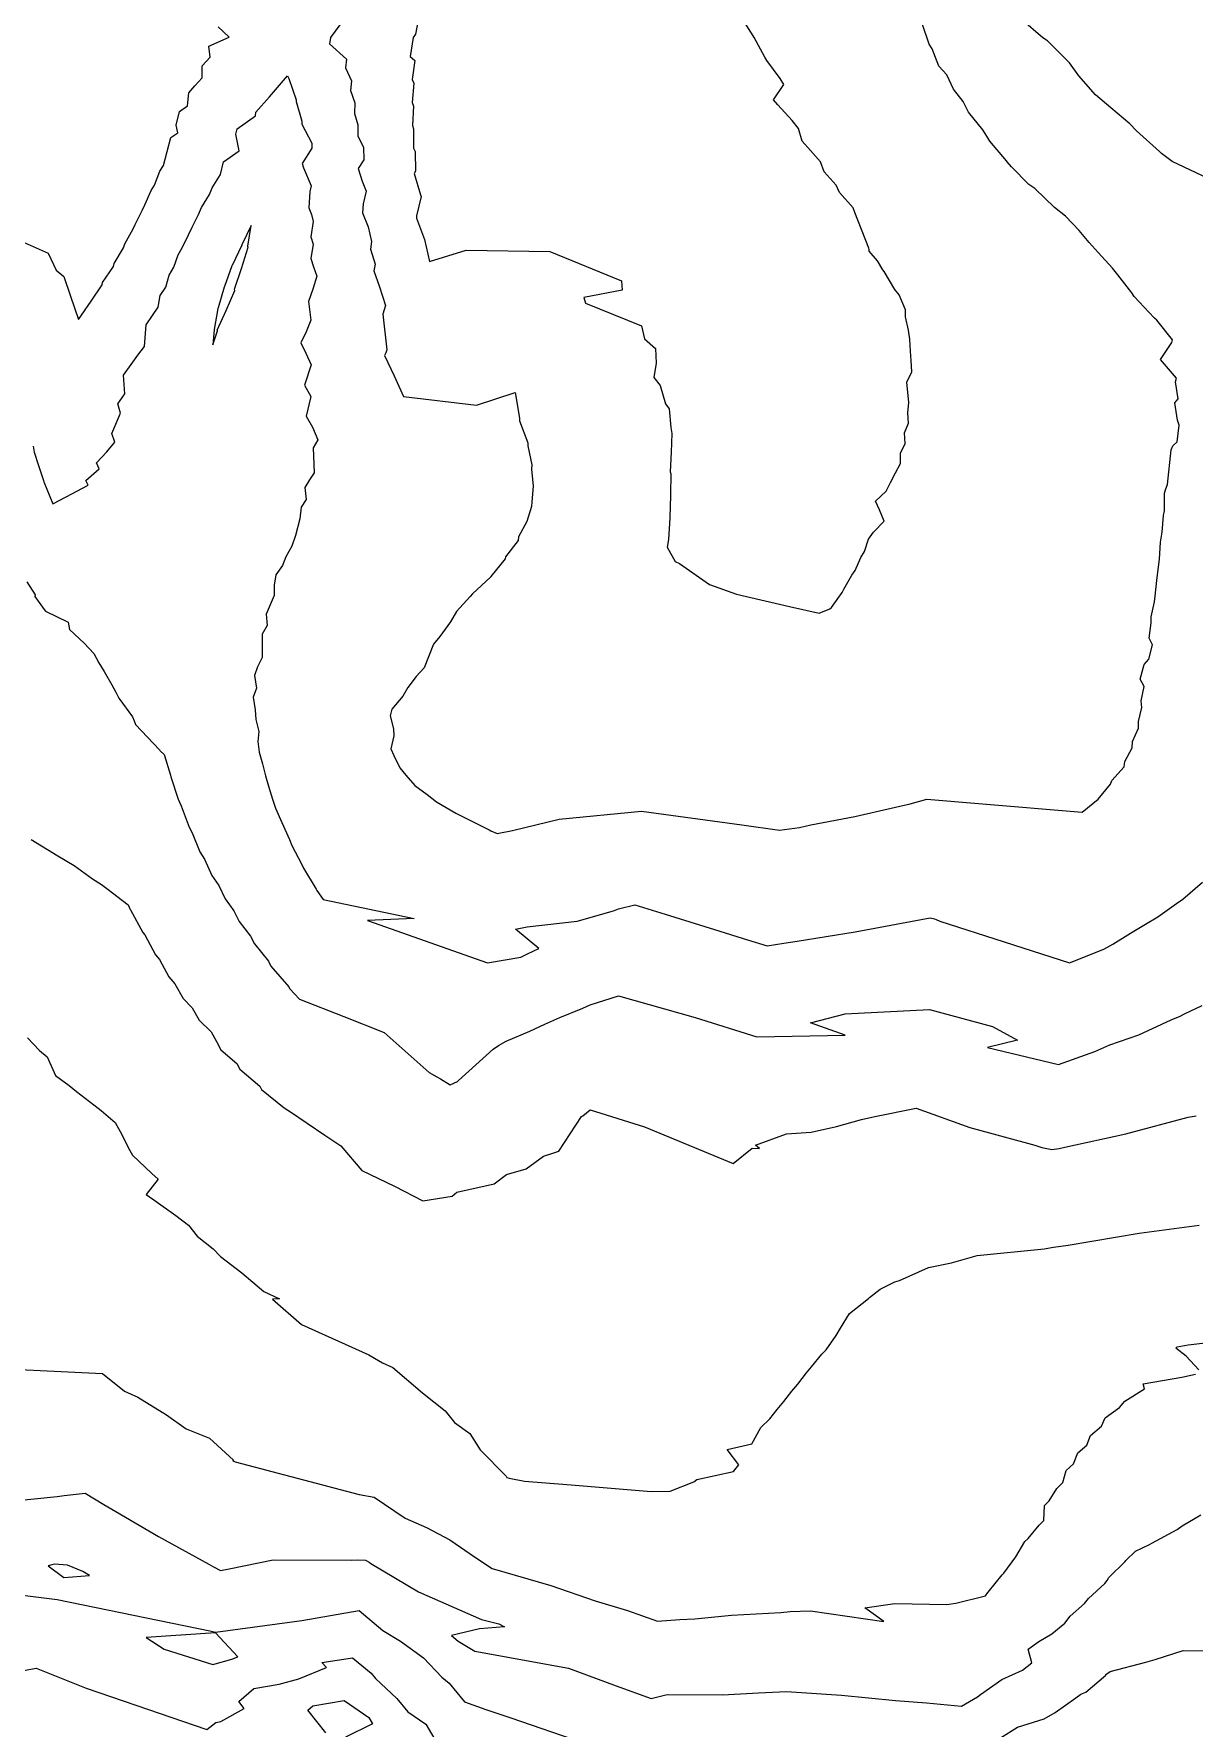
# Model space of a CAD drawing. Header units: metres. Extents: x 706349 to 713144, y 2649082 to 2655455.
# Drawn here: x 711217.5 to 711370.9, y 2651997.5 to 2652221.4 of the extents above; entities that cross this region are included whole.
import ezdxf

# ---------------------------------------------------------------- set-up
doc = ezdxf.new("R2010")
doc.units = ezdxf.units.M
doc.layers.add('C-TOPO-MAJR', color=9, linetype='Continuous')
doc.layers.add('C-TOPO-MINR', color=8, linetype='Continuous')

msp = doc.modelspace()

# ---------------------------------------------------------------- linework, layer by layer
at = {"layer": 'C-TOPO-MAJR', "color": 9, "linetype": 'Continuous', "lineweight": -3, "flags": 128}
for points, elevation in [([(711212.19, 2652195.59), (711219.38, 2652192.44), (711220.43, 2652190.21), (711221.46, 2652189.34), (711222.36, 2652186.77), (711223.4, 2652183.68), (711225.06, 2652186.07), (711226.54, 2652188.27), (711226.59, 2652188.55), (711228.01, 2652190.69), (711228.12, 2652191.09), (711229.34, 2652193.16), (711229.52, 2652193.65), (711230.62, 2652195.64), (711230.89, 2652196.21), (711231.86, 2652198.17), (711232.18, 2652198.81), (711233.03, 2652200.71), (711233.46, 2652201.42), (711234.17, 2652203.26), (711234.64, 2652204.04), (711235.61, 2652207.72), (711236.53, 2652208.36), (711236.33, 2652209.35), (711236.74, 2652211.16), (711237.83, 2652211.92), (711238, 2652213.63), (711238.8, 2652214.54), (711239.76, 2652215.63), (711239.75, 2652217.19), (711240.81, 2652218.32), (711240.65, 2652219.78), (711243.34, 2652220.99), (711241.87, 2652222.33)], -30), ([(711257.95, 2652222.62), (711256.74, 2652220.92), (711256.61, 2652220.09), (711258.85, 2652218.08), (711258.7, 2652216.92), (711259.49, 2652215.22), (711259.37, 2652213.93), (711259.95, 2652212.29), (711259.89, 2652210.9), (711260.33, 2652209.38), (711260.33, 2652207.89), (711261.08, 2652206.43), (711261.12, 2652204.78), (711260.38, 2652203.63), (711260.9, 2652201.93), (711261.45, 2652200.61), (711261.03, 2652198.97), (711260.98, 2652197.76), (711261.69, 2652195.9), (711262.15, 2652193.97), (711262, 2652192.96), (711262.62, 2652190.97), (711262.47, 2652190.1), (711263.2, 2652187.98), (711264, 2652185.52), (711263.82, 2652184.95), (711263.64, 2652184.39), (711264.18, 2652179.65), (711264.03, 2652179.28), (711263.86, 2652178.91), (711265.16, 2652176.21), (711266.4, 2652173.47), (711276.05, 2652172.34), (711281.13, 2652174.01), (711281.72, 2652170.61), (711281.71, 2652170.44), (711281.71, 2652170.27), (711282.83, 2652167.37), (711282.82, 2652166.97), (711283.35, 2652164.44), (711283.33, 2652163.9), (711283.52, 2652161.64), (711283.34, 2652159.59), (711283.29, 2652158.96), (711282.68, 2652156.99), (711281.61, 2652154.93), (711281.54, 2652154.48), (711279.85, 2652152.29), (711279.84, 2652152.04), (711277.91, 2652149.68), (711277.92, 2652149.67), (711277.88, 2652149.63), (711275.51, 2652147.41), (711275.21, 2652147.07), (711273.37, 2652145.09), (711272.6, 2652143.72), (711271.18, 2652141.78), (711270.34, 2652140.75), (711269.11, 2652137.64), (711268.04, 2652136.49), (711266.96, 2652135.05), (711266.29, 2652133.87), (711264.86, 2652132.17), (711264.63, 2652131.29), (711265.07, 2652129.56), (711265.1, 2652128.64), (711264.72, 2652126.91), (711265.1, 2652126.05), (711265.89, 2652124.43), (711266.71, 2652123.44), (711267.89, 2652122.09), (711269.53, 2652120.88), (711270.76, 2652119.93), (711273.31, 2652118.43), (711277.7, 2652116.21), (711277.94, 2652116.09), (711278.77, 2652115.72), (711280.81, 2652116.15), (711286.95, 2652117.63), (711297.86, 2652118.7), (711311.12, 2652116.89), (711316.13, 2652116.17), (711318.76, 2652116.54), (711320.23, 2652116.87), (711326.09, 2652117.96), (711332.03, 2652119.36), (711333.37, 2652119.65), (711335.6, 2652120.29), (711342.43, 2652119.72), (711356.15, 2652118.55), (711358.27, 2652120.27), (711359.88, 2652122.25), (711360.05, 2652122.76), (711361.67, 2652124.53), (711361.8, 2652125.26), (711362.76, 2652127.04), (711362.81, 2652127.88), (711363.6, 2652129.64), (711363.57, 2652130.55), (711364.01, 2652132.39), (711363.92, 2652133.29), (711364.35, 2652135.17), (711363.79, 2652136.11), (711364.32, 2652138.06), (711364.97, 2652138.77), (711365.42, 2652140.66), (711365.01, 2652141.57), (711365.27, 2652143.58), (711365.28, 2652144.36), (711365.7, 2652146.35), (711365.77, 2652147.12), (711366, 2652149.18), (711366.09, 2652149.9), (711366.38, 2652152), (711366.48, 2652154.25), (711366.73, 2652155.55), (711366.9, 2652157.78), (711367.04, 2652158.4), (711367.03, 2652160.72), (711367.2, 2652161.27), (711367.42, 2652161.85), (711367.9, 2652166.45), (711368.14, 2652166.95), (711368.71, 2652167.52), (711368.95, 2652169.72), (711368.73, 2652170.35), (711368.41, 2652172.66), (711368.82, 2652173.18), (711368.47, 2652175.45), (711368.59, 2652175.93), (711366.51, 2652178.4), (711368, 2652180.65), (711368.06, 2652180.97), (711366.03, 2652183.59), (711365.69, 2652183.83), (711365.66, 2652183.89), (711363.01, 2652186.69), (711362.72, 2652187.18), (711360.87, 2652189.58), (711360.14, 2652190.46), (711358.26, 2652192.51), (711357.05, 2652193.86), (711355.73, 2652195.45), (711353.91, 2652197.32), (711352.47, 2652198.47), (711349.86, 2652201), (711349.09, 2652201.52), (711346.79, 2652203.86), (711346.23, 2652204.5), (711346.15, 2652204.63), (711343.92, 2652207.26), (711343.52, 2652207.91), (711343.02, 2652208.75), (711341.09, 2652211.06), (711340.38, 2652212.48), (711339.1, 2652214.11), (711338.23, 2652216), (711337.18, 2652217.13), (711336.28, 2652219.43), (711335.88, 2652220.07), (711335, 2652222.64)], -30), ([(711371.56, 2652044.85), (711369.88, 2652046.64), (711368.54, 2652047.73), (711368.7, 2652047.9), (711370.17, 2652048.16), (711378.1, 2652049.06)], -20), ([(711212.83, 2652045.04), (711226.58, 2652044.37), (711229.5, 2652042.05), (711231.25, 2652041.25), (711235.04, 2652038.88), (711237.64, 2652037.05), (711240.74, 2652035.83), (711243.89, 2652032.89), (711243.78, 2652032.85), (711244.11, 2652032.69), (711260.52, 2652028.37), (711262.49, 2652028.01), (711266.6, 2652025.24), (711269.41, 2652024.02), (711272.5, 2652022.39), (711275.91, 2652020.05), (711278.1, 2652018.57), (711285.87, 2652016.36), (711291.75, 2652014.33), (711296.02, 2652013.04), (711299.98, 2652011.64), (711302.92, 2652011.86), (711304.93, 2652011.96), (711309.78, 2652012.42), (711316.3, 2652012.77), (711317.52, 2652012.9), (711320.19, 2652013), (711329.91, 2652011.57), (711327.38, 2652013.38), (711331.38, 2652013.96), (711338.23, 2652013.83), (711339.44, 2652014.01), (711343.33, 2652015), (711343.67, 2652015.43), (711343.71, 2652015.46), (711345.56, 2652017.75), (711345.78, 2652017.96), (711347.36, 2652020.13), (711348.56, 2652022.16), (711348.98, 2652022.57), (711350.45, 2652024.32), (711351.05, 2652024.92), (711351.15, 2652026.92), (711351.79, 2652027.54), (711352.79, 2652029.17), (711353.6, 2652029.95), (711354.04, 2652031.55), (711355.01, 2652032.43), (711355.56, 2652033.87), (711356.76, 2652034.89), (711357.24, 2652036.19), (711358.69, 2652037.39), (711359.18, 2652038.51), (711361.06, 2652039.88), (711361.8, 2652040.69), (711364.37, 2652042.35), (711364.19, 2652043.01), (711369.32, 2652043.86), (711371.13, 2652044.29)], -20)]:
    msp.add_lwpolyline(points, dxfattribs=dict(at, elevation=elevation))
at = {"layer": 'C-TOPO-MINR', "color": 8, "linetype": 'Continuous', "lineweight": -3, "flags": 128}
for points, elevation in [([(711268.45, 2652223.92), (711267.98, 2652221.37), (711267.67, 2652220.95), (711267.27, 2652218.45), (711267.88, 2652217.91), (711267.55, 2652215.37), (711267.77, 2652214.89), (711267.53, 2652212.34), (711267.7, 2652211.87), (711267.59, 2652209.32), (711267.71, 2652208.88), (711267.71, 2652206.3), (711267.92, 2652205.88), (711267.98, 2652203.26), (711267.79, 2652202.95), (711268.63, 2652200.15), (711268.73, 2652199.91), (711268.09, 2652197.36), (711268.08, 2652197.08), (711269.16, 2652194.24), (711269.84, 2652191.35), (711274.68, 2652192.83), (711285.72, 2652192.65), (711295.2, 2652188.77), (711295.28, 2652187.55), (711290.25, 2652186.56), (711290.46, 2652185.83), (711297.87, 2652182.81), (711298.24, 2652181.1), (711299.73, 2652179.83), (711299.79, 2652177.91), (711299.49, 2652176), (711300.33, 2652174.95), (711301.05, 2652172.52), (711301.5, 2652171.84), (711301.73, 2652169.4), (711301.88, 2652168.58), (711301.78, 2652166.12), (711301.64, 2652163.52), (711301.74, 2652163.26), (711301.68, 2652160.54), (711301.71, 2652160.39), (711301.62, 2652157.56), (711301.62, 2652157.5), (711301.62, 2652157.44), (711301.43, 2652154.6), (711301.42, 2652154.59), (711301.42, 2652154.58), (711301.27, 2652153.6), (711302.32, 2652151.68), (711302.9, 2652151.4), (711306.84, 2652148.65), (711310.44, 2652147.35), (711317.41, 2652145.74), (711321.37, 2652144.85), (711322.77, 2652145.41), (711323, 2652145.62), (711324.39, 2652147.59), (711324.63, 2652148.04), (711325.67, 2652149.88), (711326.12, 2652150.5), (711326.86, 2652152.21), (711327.34, 2652153.01), (711327.89, 2652154.64), (711328.53, 2652155.58), (711329.95, 2652157.02), (711329.33, 2652158.52), (711328.81, 2652159.65), (711330.23, 2652160.96), (711330.78, 2652162.14), (711331.43, 2652163.42), (711332.12, 2652164.65), (711332.11, 2652166.02), (711332.71, 2652167.28), (711332.66, 2652168.67), (711333.17, 2652169.95), (711333.1, 2652171.35), (711333.21, 2652172.72), (711332.95, 2652175.38), (711333.6, 2652176.76), (711333.51, 2652178.26), (711333.45, 2652179.5), (711333.34, 2652181.09), (711333.16, 2652182.24), (711332.76, 2652184), (711332.75, 2652184.95), (711331.92, 2652186.93), (711331.37, 2652187.62), (711329.93, 2652190.01), (711329.78, 2652190.22), (711329.05, 2652191.41), (711327.95, 2652192.72), (711327.98, 2652192.91), (711327.93, 2652193.11), (711326.07, 2652197.82), (711325.87, 2652198.41), (711324.06, 2652200.46), (711323.61, 2652201.42), (711322.03, 2652203.18), (711321.55, 2652204.49), (711320.21, 2652206.02), (711319.1, 2652207.23), (711318.64, 2652208.92), (711317.78, 2652209.96), (711315.88, 2652212.02), (711315.3, 2652212.72), (711316.67, 2652214.73), (711316.19, 2652215.51), (711314.44, 2652217.88), (711314.15, 2652218.34), (711312.75, 2652220.95), (711312.63, 2652221.15), (711311.5, 2652222.96)], -32), ([(711372.78, 2652202.32), (711368.05, 2652204.56), (711366.63, 2652205.6), (711366.37, 2652205.87), (711363.31, 2652208.6), (711362.44, 2652209.53), (711359.92, 2652211.63), (711357.9, 2652213.36), (711355.68, 2652215.89), (711354.46, 2652217.59), (711351.55, 2652220.48), (711351.43, 2652220.59), (711350.93, 2652220.88), (711348.09, 2652223.38)], -28), ([(711217.42, 2652166.93), (711217.56, 2652166.15), (711218.09, 2652164.36), (711218.76, 2652162.41), (711218.8, 2652162.22), (711219.59, 2652160.28), (711220, 2652159.29), (711221.76, 2652160.24), (711224.67, 2652161.78), (711224.35, 2652162.41), (711226.15, 2652163.93), (711225.76, 2652164.74), (711227.14, 2652166.19), (711228.22, 2652167.47), (711227.83, 2652168.6), (711228.96, 2652171.28), (711228.59, 2652172.54), (711229.54, 2652173.86), (711229.37, 2652176.3), (711230.35, 2652177.7), (711231.25, 2652178.97), (711232.14, 2652180.12), (711232.35, 2652182.97), (711233.2, 2652184.2), (711233.95, 2652185.31), (711234.21, 2652186.84), (711234.94, 2652187.94), (711235.39, 2652189.51), (711236.02, 2652190.59), (711236.6, 2652192.2), (711237.17, 2652193.23), (711237.94, 2652194.86), (711238.44, 2652195.86), (711239.26, 2652197.53), (711239.68, 2652198.48), (711240.73, 2652200.19), (711241.06, 2652201.07), (711242.16, 2652202.85), (711242.59, 2652204.5), (711244.65, 2652205.95), (711244.22, 2652208.16), (711244.38, 2652208.89), (711246.79, 2652210.58), (711246.84, 2652211.05), (711248.66, 2652213.1), (711250.79, 2652215.55), (711250.79, 2652215.58), (711251.06, 2652215.87), (711251.21, 2652215.54), (711251.21, 2652215.52), (711252.2, 2652212.72), (711252.19, 2652212.49), (711252.95, 2652209.89), (711252.95, 2652209.48), (711254.25, 2652206.98), (711254.26, 2652206.31), (711252.98, 2652204.3), (711253.16, 2652203.71), (711254.16, 2652201.32), (711253.98, 2652200.58), (711253.88, 2652198.44), (711254.22, 2652197.55), (711254.44, 2652196.63), (711254.14, 2652194.61), (711254.45, 2652193.61), (711254.13, 2652191.72), (711254.5, 2652190.63), (711254.91, 2652189.38), (711254.39, 2652187.69), (711253.84, 2652186.04), (711254.12, 2652183.57), (711253.49, 2652182.06), (711252.81, 2652180.58), (711253.47, 2652179.22), (711254.17, 2652177.67), (711253.3, 2652175), (711254.11, 2652173.49), (711253.49, 2652170.89), (711254.34, 2652169.44), (711255.06, 2652167.75), (711254.45, 2652166.7), (711254.56, 2652163.4), (711253.97, 2652162.48), (711253.32, 2652161.46), (711253.49, 2652159.88), (711252.87, 2652158.85), (711252.69, 2652157.34), (711252.1, 2652155.12), (711251.6, 2652153.69), (711250.82, 2652152.32), (711250.37, 2652151.14), (711249.52, 2652149.9), (711249.3, 2652148.56), (711249.28, 2652147.2), (711248.23, 2652144.73), (711248.35, 2652143.24), (711247.7, 2652142.07), (711247.68, 2652138.98), (711247.09, 2652137.76), (711246.66, 2652136.62), (711246.93, 2652134.93), (711246.49, 2652133.77), (711246.75, 2652132.09), (711246.85, 2652130.81), (711247.23, 2652129.22), (711247.1, 2652127.88), (711247.31, 2652126.47), (711247.72, 2652124.92), (711248.12, 2652123.34), (711248.52, 2652121.99), (711249.07, 2652120.26), (711249.44, 2652119.1), (711250.3, 2652117.19), (711251.32, 2652114.96), (711251.62, 2652114.15), (711252.94, 2652111.65), (711253.15, 2652111.15), (711254.84, 2652108.38), (711254.91, 2652108.22), (711255.77, 2652106.99), (711267.79, 2652104.51), (711261.64, 2652104.24), (711277.5, 2652098.66), (711281.89, 2652099.4), (711282.77, 2652099.85), (711284.27, 2652100.52), (711281.19, 2652103.08), (711282.73, 2652103.4), (711289.37, 2652104.15), (711294.16, 2652105.52), (711294.81, 2652105.79), (711296.98, 2652106.32), (711300.97, 2652105.09), (711307.53, 2652103.05), (711311.87, 2652101.69), (711314.48, 2652100.88), (711316.69, 2652101.23), (711318.44, 2652101.51), (711326.1, 2652102.72), (711334.83, 2652104.36), (711336.03, 2652104.58), (711336.61, 2652104.44), (711336.83, 2652104.36), (711337.33, 2652104.16), (711345.81, 2652101.42), (711354.46, 2652098.63), (711358.99, 2652100.43), (711360.2, 2652101.11), (711362.52, 2652102.57), (711364.51, 2652103.76), (711366.16, 2652104.74), (711368.61, 2652106.5), (711369.43, 2652107.05), (711372.06, 2652109.32)], -28), ([(711216.55, 2652148.99), (711217.69, 2652147.3), (711217.61, 2652147.06), (711218.87, 2652145.35), (711219.02, 2652145.11), (711222.04, 2652143.67), (711222.2, 2652142.69), (711224.15, 2652140.87), (711225.44, 2652139.53), (711226.08, 2652138.28), (711226.81, 2652137.15), (711227.8, 2652135.38), (711228.36, 2652134.43), (711228.72, 2652133.64), (711230.56, 2652131.17), (711230.78, 2652130.63), (711230.94, 2652130.15), (711234.13, 2652126.8), (711234.16, 2652126.72), (711234.2, 2652126.65), (711234.75, 2652126.19), (711235.57, 2652123.43), (711235.63, 2652123.24), (711236.58, 2652120.28), (711236.76, 2652119.87), (711236.97, 2652119.41), (711238.03, 2652116.56), (711238.42, 2652115.82), (711239.45, 2652113.33), (711240.07, 2652112.32), (711241.04, 2652110.17), (711241.96, 2652108.87), (711242.81, 2652107.12), (711243.95, 2652105.51), (711244.67, 2652104.1), (711246.14, 2652102.15), (711246.68, 2652101.16), (711248.51, 2652098.84), (711248.84, 2652098.22), (711251.21, 2652095.48), (711251.32, 2652095.27), (711252.61, 2652093.84), (711258.47, 2652091.56), (711263.83, 2652089.44), (711269.78, 2652084.13), (711270.78, 2652083.56), (711271.26, 2652083.29), (711272.54, 2652082.52), (711273.52, 2652082.97), (711273.65, 2652083.08), (711278.24, 2652087.25), (711278.93, 2652087.7), (711279.98, 2652088.28), (711283.07, 2652089.59), (711285.08, 2652090.52), (711287.07, 2652091.41), (711290.11, 2652092.64), (711291.09, 2652093.07), (711294.81, 2652094.27), (711304.96, 2652091.4), (711313.09, 2652088.84), (711324.8, 2652089.1), (711320.19, 2652090.72), (711324.79, 2652091.9), (711335.94, 2652092.49), (711344.28, 2652090.24), (711347.6, 2652088.41), (711343.6, 2652087.47), (711353.02, 2652085.21), (711357.79, 2652086.92), (711359.78, 2652087.79), (711363.64, 2652089.13), (711367.9, 2652091.11), (711369.08, 2652091.6), (711369.65, 2652091.89), (711372, 2652093.01)], -26), ([(711217.15, 2652114.92), (711220.67, 2652112.77), (711222.83, 2652111.51), (711225.24, 2652109.76), (711226.46, 2652108.98), (711227.17, 2652108.48), (711229.95, 2652106.29), (711230.24, 2652105.71), (711230.28, 2652105.66), (711231.91, 2652102.67), (711232.16, 2652102.35), (711233.58, 2652099.7), (711234.11, 2652099.09), (711235.35, 2652096.78), (711236.16, 2652095.88), (711237.24, 2652093.91), (711238.43, 2652092.68), (711239.35, 2652091.08), (711240.94, 2652089.5), (711241.64, 2652088.24), (711242.24, 2652087.16), (711244.33, 2652085.34), (711244.73, 2652084.57), (711247.37, 2652082.33), (711247.59, 2652081.92), (711250.59, 2652079.47), (711251.09, 2652079.15), (711251.29, 2652079.03), (711255.98, 2652075.85), (711258.1, 2652074.47), (711260.88, 2652071.2), (711265.21, 2652069.11), (711268.96, 2652067.19), (711272.8, 2652067.81), (711273.43, 2652068.32), (711278.39, 2652069.45), (711280, 2652070.65), (711282.59, 2652071.4), (711284.9, 2652073.09), (711286.15, 2652073.5), (711286.93, 2652073.74), (711289.92, 2652078.32), (711290.12, 2652078.41), (711291.08, 2652079.21), (711298.26, 2652076.96), (711309.98, 2652072.11), (711312.5, 2652074.13), (711313.46, 2652074.12), (711312.95, 2652074.54), (711317.02, 2652076.02), (711320.28, 2652076.25), (711323.64, 2652076.99), (711326.95, 2652077.95), (711328.73, 2652078.31), (711334.16, 2652079.43), (711341.26, 2652076.89), (711349.88, 2652074.54), (711350.79, 2652074.22), (711352.14, 2652073.95), (711353.08, 2652074.1), (711353.83, 2652074.29), (711361.89, 2652076.02), (711370.16, 2652078.25), (711371.19, 2652078.4)], -24), ([(711216.67, 2652088.73), (711218.25, 2652087.07), (711219.25, 2652086.2), (711220.34, 2652083.77), (711222.17, 2652082.41), (711223.14, 2652081.62), (711226.01, 2652079.42), (711226.38, 2652079.11), (711228.27, 2652077.54), (711228.9, 2652076.34), (711230.2, 2652073.83), (711230.54, 2652073.24), (711233.11, 2652070.79), (711233.95, 2652070.03), (711232.36, 2652068), (711233.37, 2652067.31), (711236.28, 2652065.24), (711237.94, 2652063.99), (711239.09, 2652062.53), (711241.23, 2652060.83), (711242.18, 2652059.84), (711245.02, 2652057.67), (711247.89, 2652055.18), (711249.98, 2652054.23), (711249.04, 2652054.17), (711252.91, 2652050.82), (711261.8, 2652046.84), (711263.06, 2652046.08), (711263.6, 2652045.77), (711264.97, 2652045.16), (711268.88, 2652041.81), (711271.89, 2652039.43), (711273.13, 2652037.9), (711275.17, 2652036.42), (711276.52, 2652034.27), (711279.94, 2652030.78), (711280.07, 2652030.62), (711280.37, 2652030.52), (711282.39, 2652030.13), (711288.54, 2652029.67), (711299.13, 2652028.77), (711301.64, 2652028.81), (711304.78, 2652030.03), (711305.16, 2652030.34), (711310.02, 2652031.43), (711310.75, 2652032.29), (711309.18, 2652034.32), (711312.45, 2652035.05), (711313.65, 2652037.21), (711314.81, 2652038.39), (711315.79, 2652039.61), (711316.68, 2652040.65), (711317.74, 2652042.04), (711318.52, 2652042.94), (711319.67, 2652044.47), (711320.33, 2652045.23), (711321.72, 2652046.91), (711322.29, 2652047.5), (711323.59, 2652049.4), (711324.16, 2652050.35), (711325.38, 2652052.29), (711327.87, 2652054.29), (711328.03, 2652054.41), (711329.42, 2652055.51), (711331.37, 2652056.47), (711331.96, 2652056.66), (711335.8, 2652058.39), (711338.87, 2652059), (711342.24, 2652059.97), (711351.09, 2652060.82), (711352.33, 2652061.04), (711354.27, 2652061.34), (711363.67, 2652062.89), (711371.62, 2652063.98)], -22), ([(711214.48, 2652027.51), (711220.6, 2652028.11), (711221.52, 2652028.26), (711224.29, 2652028.53), (711226.73, 2652027.07), (711228.34, 2652026.12), (711233.98, 2652022.84), (711240.64, 2652019.16), (711241.26, 2652018.82), (711242.17, 2652018.34), (711243.31, 2652018.56), (711249.13, 2652019.73), (711259.56, 2652019.68), (711260.34, 2652019.75), (711261.37, 2652019.69), (711261.85, 2652019.41), (711262.08, 2652019.24), (711268.35, 2652015.49), (711276.68, 2652011.86), (711279, 2652011.29), (711279.76, 2652010.89), (711276.42, 2652010.61), (711272.71, 2652009.75), (711273.6, 2652009), (711275.82, 2652007.66), (711288.2, 2652005.42), (711294.49, 2652003.1), (711299.15, 2652001.42), (711301.27, 2652001.95), (711308.55, 2652001.9), (711313.34, 2652002.17), (711317.05, 2652002.35), (711324.31, 2652001.84), (711331.46, 2652001.14), (711335.56, 2652000.84), (711340.17, 2652000.39), (711342.28, 2652001.63), (711342.7, 2652001.93), (711345.51, 2652003.9), (711348.26, 2652005.14), (711349.46, 2652006.14), (711348.98, 2652007.93), (711350.39, 2652008.93), (711352.12, 2652009.96), (711353.83, 2652011.36), (711354.55, 2652012.27), (711356.45, 2652013.96), (711356.98, 2652014.62), (711359.15, 2652016.61), (711359.44, 2652017.02), (711359.66, 2652017.39), (711361.83, 2652019.5), (711361.93, 2652019.63), (711363.18, 2652020.86), (711365.03, 2652021.76), (711365.36, 2652021.92), (711368.68, 2652023.73), (711369.38, 2652024.24), (711371.81, 2652025.7)], -18), ([(711212.13, 2652015.56), (711220.6, 2652014.5), (711240.79, 2652010.35), (711241.54, 2652010.19), (711252.95, 2652011.71), (711260.5, 2652013.05), (711263.66, 2652010.39), (711265.99, 2652008.99), (711269.03, 2652006.77), (711271.47, 2652004.24), (711272.43, 2652003.44), (711274.47, 2652000.98), (711277.29, 2651999.95), (711280.56, 2651998.85), (711290.04, 2651995.59)], -16), ([(711212.99, 2652004.54), (711217.81, 2652005.44), (711224.4, 2652002.78), (711230.99, 2652000.52), (711240.39, 2651997.32), (711241.55, 2651998.24), (711242.23, 2651998.35), (711245.33, 2652000.1), (711244.62, 2652001), (711246.59, 2652002.75), (711249.95, 2652003.3), (711252.53, 2652004.03), (711256.21, 2652005.49), (711255.58, 2652006.18), (711259.63, 2652006.8), (711262.09, 2652004.76), (711262.69, 2652004.04), (711265.51, 2652001.4), (711266.94, 2651999.66), (711269.33, 2651998.02), (711270.84, 2651995.44)], -14), ([(711345.32, 2651996.19), (711347.58, 2651997.61), (711351.13, 2651998.73), (711352.55, 2651999.57), (711355.31, 2652001.51), (711355.97, 2652001.97), (711356.61, 2652002.26), (711359.28, 2652004.49), (711359.26, 2652004.57), (711359.86, 2652004.99), (711364.55, 2652006.21), (711365.77, 2652006.58), (711369.48, 2652007.75), (711376.14, 2652007.72)], -16), ([(711256.12, 2651996.85), (711253.75, 2651999.87), (711254.39, 2652000.44), (711258.54, 2652001.13), (711261.78, 2651998.9), (711262.27, 2651998.07), (711258.7, 2651996.32)], -12)]:
    msp.add_lwpolyline(points, dxfattribs=dict(at, elevation=elevation))
for points, elevation in [([(711245.02, 2652193.55), (711245, 2652193.5), (711243.73, 2652190.81), (711243.69, 2652190.74), (711242.7, 2652188.02), (711242.65, 2652187.94), (711241.87, 2652185.19), (711241.83, 2652185.13), (711241.36, 2652182.35), (711241.34, 2652182.33), (711241.33, 2652182.3), (711241.18, 2652180.3), (711241.79, 2652182.19), (711241.77, 2652182.23), (711241.76, 2652182.25), (711242.95, 2652184.85), (711244.06, 2652187.49), (711244.04, 2652187.68), (711244.95, 2652190.42), (711245.83, 2652193.23), (711245.81, 2652193.29), (711245.79, 2652193.35), (711246.25, 2652196.07), (711245.02, 2652193.55)], -26), ([(711220.22, 2652019.17), (711219.87, 2652019.07), (711219.37, 2652018.94), (711221.46, 2652017.41), (711224.84, 2652017.65), (711223.98, 2652018.2), (711221.93, 2652019.04), (711220.22, 2652019.17)], -16), ([(711232.37, 2652009.45), (711234.75, 2652007.92), (711241.18, 2652005.89), (711243.69, 2652006.6), (711244.47, 2652006.91), (711241.53, 2652010.09), (711232.37, 2652009.45)], -16)]:
    msp.add_lwpolyline(points, close=True, dxfattribs=dict(at, elevation=elevation))

doc.saveas('drawing.dxf')
